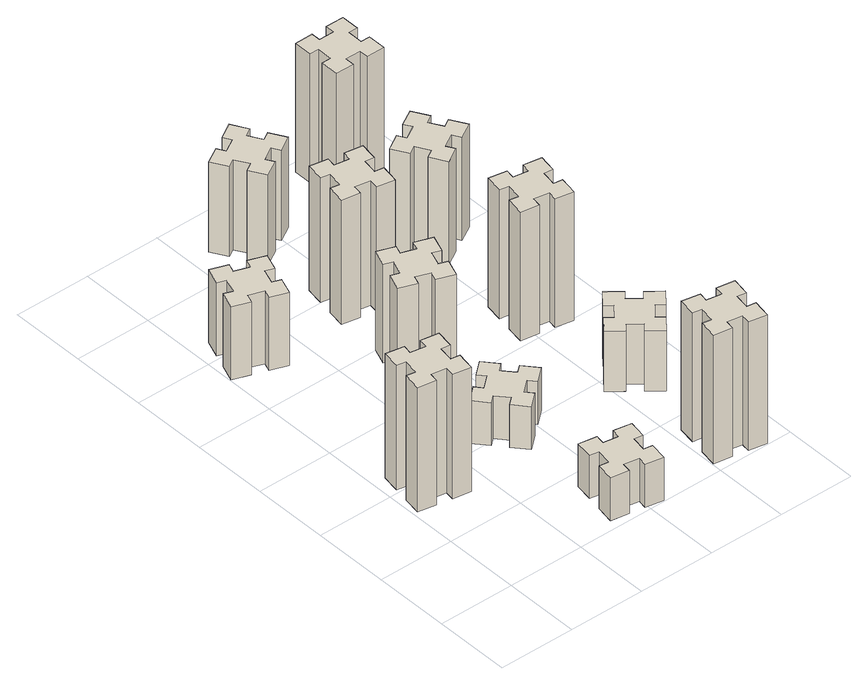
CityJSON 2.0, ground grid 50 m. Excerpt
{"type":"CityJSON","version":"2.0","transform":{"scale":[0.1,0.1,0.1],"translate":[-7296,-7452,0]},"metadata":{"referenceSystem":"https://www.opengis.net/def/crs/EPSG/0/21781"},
"CityObjects":{
"building1":{"type":"Building","attributes":{"class":"1000","function":"1000","usage":"1000","yearOfConstruction":2016,"roofType":"1000","measuredHeight":87,"storeysAboveGround":30,"storeysBelowGround":0},"geometry":[{"type":"Solid","lod":"1","boundaries":[[[[0,1,2,3,4,5,6,7,8,9,10,11,12,13,14,15,16,17,18,19]],[[17,16,20,21]],[[16,15,22,20]],[[15,14,23,22]],[[14,13,24,23]],[[13,12,25,24]],[[12,11,26,25]],[[11,10,27,26]],[[10,9,28,27]],[[9,8,29,28]],[[8,7,30,29]],[[7,6,31,30]],[[6,5,32,31]],[[5,4,33,32]],[[4,3,34,33]],[[3,2,35,34]],[[2,1,36,35]],[[1,0,37,36]],[[0,19,38,37]],[[19,18,39,38]],[[18,17,21,39]],[[24,25,26,27,28,29,30,31,32,33,34,35,36,37,38,39,21,20,22,23]]]]}]},
"building2":{"type":"Building","attributes":{"class":"1000","function":"1000","usage":"1000","yearOfConstruction":2016,"roofType":"1000","measuredHeight":51,"storeysAboveGround":30,"storeysBelowGround":0},"geometry":[{"type":"Solid","lod":"1","boundaries":[[[[40,41,42,43,44,45,46,47,48,49,50,51,52,53,54,55,56,57,58,59]],[[57,56,60,61]],[[56,55,62,60]],[[55,54,63,62]],[[54,53,64,63]],[[53,52,65,64]],[[52,51,66,65]],[[51,50,67,66]],[[50,49,68,67]],[[49,48,69,68]],[[48,47,70,69]],[[47,46,71,70]],[[46,45,72,71]],[[45,44,73,72]],[[44,43,74,73]],[[43,42,75,74]],[[42,41,76,75]],[[41,40,77,76]],[[40,59,78,77]],[[59,58,79,78]],[[58,57,61,79]],[[64,65,66,67,68,69,70,71,72,73,74,75,76,77,78,79,61,60,62,63]]]]}]},
"building3":{"type":"Building","attributes":{"class":"1000","function":"1000","usage":"1000","yearOfConstruction":2016,"roofType":"1000","measuredHeight":30,"storeysAboveGround":30,"storeysBelowGround":0},"geometry":[{"type":"Solid","lod":"1","boundaries":[[[[80,81,82,83,84,85,86,87,88,89,90,91,92,93,94,95,96,97,98,99]],[[97,96,100,101]],[[96,95,102,100]],[[95,94,103,102]],[[94,93,104,103]],[[93,92,105,104]],[[92,91,106,105]],[[91,90,107,106]],[[90,89,108,107]],[[89,88,109,108]],[[88,87,110,109]],[[87,86,111,110]],[[86,85,112,111]],[[85,84,113,112]],[[84,83,114,113]],[[83,82,115,114]],[[82,81,116,115]],[[81,80,117,116]],[[80,99,118,117]],[[99,98,119,118]],[[98,97,101,119]],[[104,105,106,107,108,109,110,111,112,113,114,115,116,117,118,119,101,100,102,103]]]]}]},
"building4":{"type":"Building","attributes":{"class":"1000","function":"1000","usage":"1000","yearOfConstruction":2016,"roofType":"1000","measuredHeight":30,"storeysAboveGround":30,"storeysBelowGround":0},"geometry":[{"type":"Solid","lod":"1","boundaries":[[[[120,121,122,123,124,125,126,127,128,129,130,131,132,133,134,135,136,137,138,139]],[[137,136,140,141]],[[136,135,142,140]],[[135,134,143,142]],[[134,133,144,143]],[[133,132,145,144]],[[132,131,146,145]],[[131,130,147,146]],[[130,129,148,147]],[[129,128,149,148]],[[128,127,150,149]],[[127,126,151,150]],[[126,125,152,151]],[[125,124,153,152]],[[124,123,154,153]],[[123,122,155,154]],[[122,121,156,155]],[[121,120,157,156]],[[120,139,158,157]],[[139,138,159,158]],[[138,137,141,159]],[[144,145,146,147,148,149,150,151,152,153,154,155,156,157,158,159,141,140,142,143]]]]}]},
"building5":{"type":"Building","attributes":{"class":"1000","function":"1000","usage":"1000","yearOfConstruction":2016,"roofType":"1000","measuredHeight":69,"storeysAboveGround":30,"storeysBelowGround":0},"geometry":[{"type":"Solid","lod":"1","boundaries":[[[[160,161,162,163,164,165,166,167,168,169,170,171,172,173,174,175,176,177,178,179]],[[177,176,180,181]],[[176,175,182,180]],[[175,174,183,182]],[[174,173,184,183]],[[173,172,185,184]],[[172,171,186,185]],[[171,170,187,186]],[[170,169,188,187]],[[169,168,189,188]],[[168,167,190,189]],[[167,166,191,190]],[[166,165,192,191]],[[165,164,193,192]],[[164,163,194,193]],[[163,162,195,194]],[[162,161,196,195]],[[161,160,197,196]],[[160,179,198,197]],[[179,178,199,198]],[[178,177,181,199]],[[184,185,186,187,188,189,190,191,192,193,194,195,196,197,198,199,181,180,182,183]]]]}]},
"building6":{"type":"Building","attributes":{"class":"1000","function":"1000","usage":"1000","yearOfConstruction":2016,"roofType":"1000","measuredHeight":87,"storeysAboveGround":30,"storeysBelowGround":0},"geometry":[{"type":"Solid","lod":"1","boundaries":[[[[200,201,202,203,204,205,206,207,208,209,210,211,212,213,214,215,216,217,218,219]],[[217,216,220,221]],[[216,215,222,220]],[[215,214,223,222]],[[214,213,224,223]],[[213,212,225,224]],[[212,211,226,225]],[[211,210,227,226]],[[210,209,228,227]],[[209,208,229,228]],[[208,207,230,229]],[[207,206,231,230]],[[206,205,232,231]],[[205,204,233,232]],[[204,203,234,233]],[[203,202,235,234]],[[202,201,236,235]],[[201,200,237,236]],[[200,219,238,237]],[[219,218,239,238]],[[218,217,221,239]],[[224,225,226,227,228,229,230,231,232,233,234,235,236,237,238,239,221,220,222,223]]]]}]},
"building7":{"type":"Building","attributes":{"class":"1000","function":"1000","usage":"1000","yearOfConstruction":2016,"roofType":"1000","measuredHeight":90,"storeysAboveGround":30,"storeysBelowGround":0},"geometry":[{"type":"Solid","lod":"1","boundaries":[[[[240,241,242,243,244,245,246,247,248,249,250,251,252,253,254,255,256,257,258,259]],[[257,256,260,261]],[[256,255,262,260]],[[255,254,263,262]],[[254,253,264,263]],[[253,252,265,264]],[[252,251,266,265]],[[251,250,267,266]],[[250,249,268,267]],[[249,248,269,268]],[[248,247,270,269]],[[247,246,271,270]],[[246,245,272,271]],[[245,244,273,272]],[[244,243,274,273]],[[243,242,275,274]],[[242,241,276,275]],[[241,240,277,276]],[[240,259,278,277]],[[259,258,279,278]],[[258,257,261,279]],[[264,265,266,267,268,269,270,271,272,273,274,275,276,277,278,279,261,260,262,263]]]]}]},
"building8":{"type":"Building","attributes":{"class":"1000","function":"1000","usage":"1000","yearOfConstruction":2016,"roofType":"1000","measuredHeight":63,"storeysAboveGround":30,"storeysBelowGround":0},"geometry":[{"type":"Solid","lod":"1","boundaries":[[[[280,281,282,283,284,285,286,287,288,289,290,291,292,293,294,295,296,297,298,299]],[[297,296,300,301]],[[296,295,302,300]],[[295,294,303,302]],[[294,293,304,303]],[[293,292,305,304]],[[292,291,306,305]],[[291,290,307,306]],[[290,289,308,307]],[[289,288,309,308]],[[288,287,310,309]],[[287,286,311,310]],[[286,285,312,311]],[[285,284,313,312]],[[284,283,314,313]],[[283,282,315,314]],[[282,281,316,315]],[[281,280,317,316]],[[280,299,318,317]],[[299,298,319,318]],[[298,297,301,319]],[[304,305,306,307,308,309,310,311,312,313,314,315,316,317,318,319,301,300,302,303]]]]}]},
"building9":{"type":"Building","attributes":{"class":"1000","function":"1000","usage":"1000","yearOfConstruction":2016,"roofType":"1000","measuredHeight":42,"storeysAboveGround":30,"storeysBelowGround":0},"geometry":[{"type":"Solid","lod":"1","boundaries":[[[[320,321,322,323,324,325,326,327,328,329,330,331,332,333,334,335,336,337,338,339]],[[337,336,340,341]],[[336,335,342,340]],[[335,334,343,342]],[[334,333,344,343]],[[333,332,345,344]],[[332,331,346,345]],[[331,330,347,346]],[[330,329,348,347]],[[329,328,349,348]],[[328,327,350,349]],[[327,326,351,350]],[[326,325,352,351]],[[325,324,353,352]],[[324,323,354,353]],[[323,322,355,354]],[[322,321,356,355]],[[321,320,357,356]],[[320,339,358,357]],[[339,338,359,358]],[[338,337,341,359]],[[344,345,346,347,348,349,350,351,352,353,354,355,356,357,358,359,341,340,342,343]]]]}]},
"building10":{"type":"Building","attributes":{"class":"1000","function":"1000","usage":"1000","yearOfConstruction":2016,"roofType":"1000","measuredHeight":90,"storeysAboveGround":30,"storeysBelowGround":0},"geometry":[{"type":"Solid","lod":"1","boundaries":[[[[360,361,362,363,364,365,366,367,368,369,370,371,372,373,374,375,376,377,378,379]],[[377,376,380,381]],[[376,375,382,380]],[[375,374,383,382]],[[374,373,384,383]],[[373,372,385,384]],[[372,371,386,385]],[[371,370,387,386]],[[370,369,388,387]],[[369,368,389,388]],[[368,367,390,389]],[[367,366,391,390]],[[366,365,392,391]],[[365,364,393,392]],[[364,363,394,393]],[[363,362,395,394]],[[362,361,396,395]],[[361,360,397,396]],[[360,379,398,397]],[[379,378,399,398]],[[378,377,381,399]],[[384,385,386,387,388,389,390,391,392,393,394,395,396,397,398,399,381,380,382,383]]]]}]},
"building11":{"type":"Building","attributes":{"class":"1000","function":"1000","usage":"1000","yearOfConstruction":2016,"roofType":"1000","measuredHeight":72,"storeysAboveGround":30,"storeysBelowGround":0},"geometry":[{"type":"Solid","lod":"1","boundaries":[[[[400,401,402,403,404,405,406,407,408,409,410,411,412,413,414,415,416,417,418,419]],[[417,416,420,421]],[[416,415,422,420]],[[415,414,423,422]],[[414,413,424,423]],[[413,412,425,424]],[[412,411,426,425]],[[411,410,427,426]],[[410,409,428,427]],[[409,408,429,428]],[[408,407,430,429]],[[407,406,431,430]],[[406,405,432,431]],[[405,404,433,432]],[[404,403,434,433]],[[403,402,435,434]],[[402,401,436,435]],[[401,400,437,436]],[[400,419,438,437]],[[419,418,439,438]],[[418,417,421,439]],[[424,425,426,427,428,429,430,431,432,433,434,435,436,437,438,439,421,420,422,423]]]]}]},
"building12":{"type":"Building","attributes":{"class":"1000","function":"1000","usage":"1000","yearOfConstruction":2016,"roofType":"1000","measuredHeight":90,"storeysAboveGround":30,"storeysBelowGround":0},"geometry":[{"type":"Solid","lod":"1","boundaries":[[[[440,441,442,443,444,445,446,447,448,449,450,451,452,453,454,455,456,457,458,459]],[[457,456,460,461]],[[456,455,462,460]],[[455,454,463,462]],[[454,453,464,463]],[[453,452,465,464]],[[452,451,466,465]],[[451,450,467,466]],[[450,449,468,467]],[[449,448,469,468]],[[448,447,470,469]],[[447,446,471,470]],[[446,445,472,471]],[[445,444,473,472]],[[444,443,474,473]],[[443,442,475,474]],[[442,441,476,475]],[[441,440,477,476]],[[440,459,478,477]],[[459,458,479,478]],[[458,457,461,479]],[[464,465,466,467,468,469,470,471,472,473,474,475,476,477,478,479,461,460,462,463]]]]}]}
},
"vertices":[
[325,877,0],[342,975,0],[401,965,0],[422,1083,0],[304,1104,0],[294,1045,0],[195,1062,0],[206,1121,0],[87,1142,0],[67,1024,0],[126,1014,0],[108,915,0],[49,926,0],[28,807,0],[147,787,0],[157,846,0],[255,828,0],[245,769,0],[363,748,0],[384,867,0],[255,828,870],[245,769,870],[157,846,870],[147,787,870],[28,807,870],[49,926,870],[108,915,870],[126,1014,870],[67,1024,870],[87,1142,870],[206,1121,870],[195,1062,870],[294,1045,870],[304,1104,870],[422,1083,870],[401,965,870],[342,975,870],[325,877,870],[384,867,870],[363,748,870],
[310,2512,0],[216,2546,0],[237,2602,0],[124,2643,0],[83,2530,0],[139,2510,0],[105,2416,0],[49,2437,0],[7,2324,0],[120,2283,0],[141,2339,0],[235,2305,0],[214,2249,0],[327,2207,0],[368,2320,0],[312,2341,0],[346,2435,0],[402,2414,0],[443,2527,0],[330,2568,0],[346,2435,510],[402,2414,510],[312,2341,510],[368,2320,510],[327,2207,510],[214,2249,510],[235,2305,510],[141,2339,510],[120,2283,510],[7,2324,510],[49,2437,510],[105,2416,510],[139,2510,510],[83,2530,510],[124,2643,510],[237,2602,510],[216,2546,510],[310,2512,510],[330,2568,510],[443,2527,510],
[866,274,0],[848,175,0],[789,186,0],[768,67,0],[887,47,0],[897,106,0],[995,88,0],[985,29,0],[1103,8,0],[1124,127,0],[1065,137,0],[1082,235,0],[1141,225,0],[1162,343,0],[1044,364,0],[1034,305,0],[935,322,0],[946,381,0],[827,402,0],[807,284,0],[935,322,300],[946,381,300],[1034,305,300],[1044,364,300],[1162,343,300],[1141,225,300],[1082,235,300],[1065,137,300],[1124,127,300],[1103,8,300],[985,29,300],[995,88,300],[897,106,300],[887,47,300],[768,67,300],[789,186,300],[848,175,300],[866,274,300],[807,284,300],[827,402,300],
[898,929,0],[974,993,0],[1013,947,0],[1105,1024,0],[1028,1116,0],[982,1078,0],[917,1154,0],[963,1193,0],[886,1285,0],[794,1208,0],[833,1162,0],[756,1097,0],[718,1143,0],[626,1066,0],[703,974,0],[749,1013,0],[813,936,0],[767,898,0],[844,806,0],[936,883,0],[813,936,300],[767,898,300],[749,1013,300],[703,974,300],[626,1066,300],[718,1143,300],[756,1097,300],[833,1162,300],[794,1208,300],[886,1285,300],[963,1193,300],[917,1154,300],[982,1078,300],[1028,1116,300],[1105,1024,300],[1013,947,300],[974,993,300],[898,929,300],[936,883,300],[844,806,300],
[952,1701,0],[986,1795,0],[1042,1774,0],[1083,1887,0],[970,1928,0],[950,1872,0],[856,1906,0],[877,1962,0],[764,2003,0],[723,1890,0],[779,1870,0],[745,1776,0],[689,1797,0],[647,1684,0],[760,1643,0],[781,1699,0],[875,1665,0],[854,1609,0],[967,1567,0],[1008,1680,0],[875,1665,690],[854,1609,690],[781,1699,690],[760,1643,690],[647,1684,690],[689,1797,690],[745,1776,690],[779,1870,690],[723,1890,690],[764,2003,690],[877,1962,690],[856,1906,690],[950,1872,690],[970,1928,690],[1083,1887,690],[1042,1774,690],[986,1795,690],[952,1701,690],[1008,1680,690],[967,1567,690],
[897,2326,0],[995,2308,0],[985,2249,0],[1103,2228,0],[1124,2347,0],[1065,2357,0],[1082,2455,0],[1141,2445,0],[1162,2563,0],[1044,2584,0],[1034,2525,0],[935,2542,0],[946,2601,0],[827,2622,0],[807,2504,0],[866,2494,0],[848,2395,0],[789,2406,0],[768,2287,0],[887,2267,0],[848,2395,870],[789,2406,870],[866,2494,870],[807,2504,870],[827,2622,870],[946,2601,870],[935,2542,870],[1034,2525,870],[1044,2584,870],[1162,2563,870],[1141,2445,870],[1082,2455,870],[1065,2357,870],[1124,2347,870],[1103,2228,870],[985,2249,870],[995,2308,870],[897,2326,870],[887,2267,870],[768,2287,870],
[1774,305,0],[1675,322,0],[1686,381,0],[1567,402,0],[1547,284,0],[1606,274,0],[1588,175,0],[1529,186,0],[1508,67,0],[1627,47,0],[1637,106,0],[1735,88,0],[1725,29,0],[1843,8,0],[1864,127,0],[1805,137,0],[1822,235,0],[1881,225,0],[1902,343,0],[1784,364,0],[1822,235,900],[1881,225,900],[1805,137,900],[1864,127,900],[1843,8,900],[1725,29,900],[1735,88,900],[1637,106,900],[1627,47,900],[1508,67,900],[1529,186,900],[1588,175,900],[1606,274,900],[1547,284,900],[1567,402,900],[1686,381,900],[1675,322,900],[1774,305,900],[1784,364,900],[1902,343,900],
[986,3177,0],[936,3264,0],[988,3294,0],[928,3398,0],[824,3338,0],[854,3286,0],[767,3236,0],[737,3288,0],[633,3228,0],[693,3124,0],[745,3154,0],[795,3067,0],[743,3037,0],[803,2933,0],[907,2993,0],[877,3045,0],[964,3095,0],[994,3043,0],[1098,3103,0],[1038,3207,0],[964,3095,630],[994,3043,630],[877,3045,630],[907,2993,630],[803,2933,630],[743,3037,630],[795,3067,630],[745,3154,630],[693,3124,630],[633,3228,630],[737,3288,630],[767,3236,630],[854,3286,630],[824,3338,630],[928,3398,630],[988,3294,630],[936,3264,630],[986,3177,630],[1038,3207,630],[1098,3103,630],
[1757,836,0],[1822,913,0],[1868,874,0],[1945,966,0],[1853,1043,0],[1814,997,0],[1738,1062,0],[1776,1108,0],[1684,1185,0],[1607,1093,0],[1653,1054,0],[1589,978,0],[1543,1016,0],[1466,924,0],[1558,847,0],[1596,893,0],[1673,829,0],[1634,783,0],[1726,706,0],[1803,798,0],[1673,829,420],[1634,783,420],[1596,893,420],[1558,847,420],[1466,924,420],[1543,1016,420],[1589,978,420],[1653,1054,420],[1607,1093,420],[1684,1185,420],[1776,1108,420],[1738,1062,420],[1814,997,420],[1853,1043,420],[1945,966,420],[1868,874,420],[1822,913,420],[1757,836,420],[1803,798,420],[1726,706,420],
[1537,1586,0],[1635,1568,0],[1625,1509,0],[1743,1488,0],[1764,1607,0],[1705,1617,0],[1722,1715,0],[1781,1705,0],[1802,1823,0],[1684,1844,0],[1674,1785,0],[1575,1802,0],[1586,1861,0],[1467,1882,0],[1447,1764,0],[1506,1754,0],[1488,1655,0],[1429,1666,0],[1408,1547,0],[1527,1527,0],[1488,1655,900],[1429,1666,900],[1506,1754,900],[1447,1764,900],[1467,1882,900],[1586,1861,900],[1575,1802,900],[1674,1785,900],[1684,1844,900],[1802,1823,900],[1781,1705,900],[1722,1715,900],[1705,1617,900],[1764,1607,900],[1743,1488,900],[1625,1509,900],[1635,1568,900],[1537,1586,900],[1527,1527,900],[1408,1547,900],
[1726,2537,0],[1676,2624,0],[1728,2654,0],[1668,2758,0],[1564,2698,0],[1594,2646,0],[1507,2596,0],[1477,2648,0],[1373,2588,0],[1433,2484,0],[1485,2514,0],[1535,2427,0],[1483,2397,0],[1543,2293,0],[1647,2353,0],[1617,2405,0],[1704,2455,0],[1734,2403,0],[1838,2463,0],[1778,2567,0],[1704,2455,720],[1734,2403,720],[1617,2405,720],[1647,2353,720],[1543,2293,720],[1483,2397,720],[1535,2427,720],[1485,2514,720],[1433,2484,720],[1373,2588,720],[1477,2648,720],[1507,2596,720],[1594,2646,720],[1564,2698,720],[1668,2758,720],[1728,2654,720],[1676,2624,720],[1726,2537,720],[1778,2567,720],[1838,2463,720],
[1555,3155,0],[1655,3155,0],[1655,3095,0],[1775,3095,0],[1775,3215,0],[1715,3215,0],[1715,3315,0],[1775,3315,0],[1775,3435,0],[1655,3435,0],[1655,3375,0],[1555,3375,0],[1555,3435,0],[1435,3435,0],[1435,3315,0],[1495,3315,0],[1495,3215,0],[1435,3215,0],[1435,3095,0],[1555,3095,0],[1495,3215,900],[1435,3215,900],[1495,3315,900],[1435,3315,900],[1435,3435,900],[1555,3435,900],[1555,3375,900],[1655,3375,900],[1655,3435,900],[1775,3435,900],[1775,3315,900],[1715,3315,900],[1715,3215,900],[1775,3215,900],[1775,3095,900],[1655,3095,900],[1655,3155,900],[1555,3155,900],[1555,3095,900],[1435,3095,900]
]}
